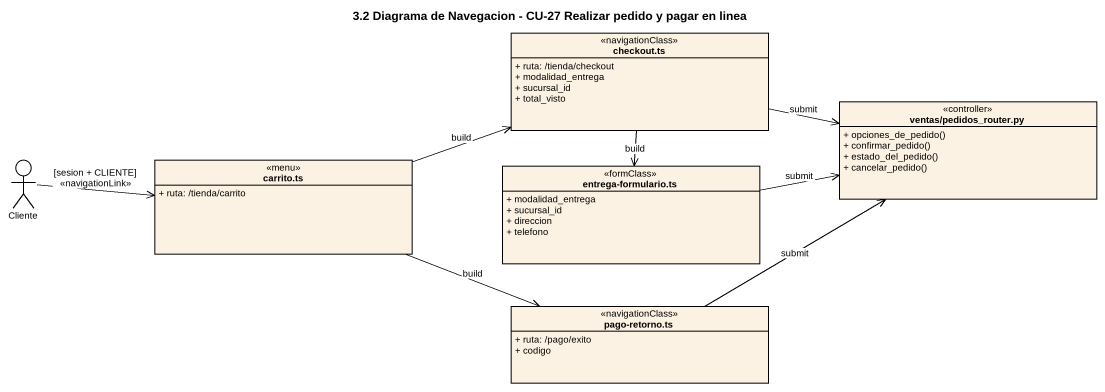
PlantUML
@startuml
title 3.2 Diagrama de Navegacion - CU-27 Realizar pedido y pagar en linea
allowmixing
hide circle
hide empty members
skinparam classAttributeIconSize 0
class "checkout.ts" as checkout_ts <<navigationClass>> {
  + ruta: /tienda/checkout
  + modalidad_entrega
  + sucursal_id
  + total_visto
}
class "ventas/pedidos_router.py" as ventas_pedidos_router_py <<controller>> {
  + opciones_de_pedido()
  + confirmar_pedido()
  + estado_del_pedido()
  + cancelar_pedido()
}
actor Cliente
class "carrito.ts" as carrito_ts <<menu>> {
  + ruta: /tienda/carrito
}
class "entrega-formulario.ts" as entrega_formulario_ts <<formClass>> {
  + modalidad_entrega
  + sucursal_id
  + direccion
  + telefono
}
class "pago-retorno.ts" as pago_retorno_ts <<navigationClass>> {
  + ruta: /pago/exito
  + codigo
}
checkout_ts -right-> ventas_pedidos_router_py : submit
checkout_ts --> entrega_formulario_ts : build
Cliente -right-> carrito_ts : [sesion + CLIENTE]\n<<navigationLink>>
carrito_ts -right-> checkout_ts : build
carrito_ts -right-> pago_retorno_ts : build
entrega_formulario_ts -right-> ventas_pedidos_router_py : submit
pago_retorno_ts -right-> ventas_pedidos_router_py : submit
@enduml
